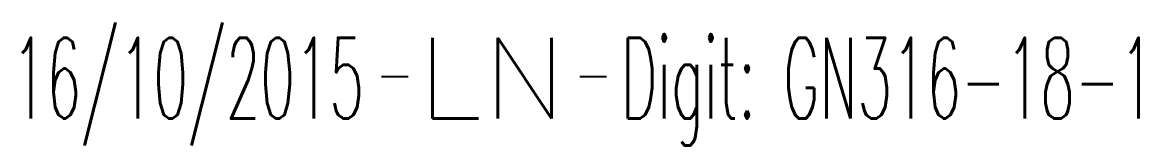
# Model space of a CAD drawing. Header units: millimetres. Extents: x 113999 to 115000, y 123996 to 125006.
# Drawn here: x 114012.53 to 114033.32, y 124486.7 to 124488.98 of the extents above; entities that cross this region are included whole.
import ezdxf
from ezdxf.enums import TextEntityAlignment as Align

# ---------------------------------------------------------------- set-up
doc = ezdxf.new("R2010")
doc.units = ezdxf.units.MM
doc.layers.get('0').update_dxf_attribs({"linetype": 'CONTINUOUS'})
doc.layers.add('L_910', color=7, linetype='CONTINUOUS')
doc.styles.get("Standard").update_dxf_attribs({"font": 'romans.shx', "width": 0.85})

# ---------------------------------------------------------------- blocks, each defined once
blk = doc.blocks.new('GIS_MODF')
at = {"color": 0, "linetype": 'Continuous', "flags": 128}
for points in [[(-2.176, -0.014), (-1.676, -0.014)], [(1.519, -0.014), (2.019, -0.014)]]:
    blk.add_lwpolyline(points, dxfattribs=at)
at = {"color": 0, "linetype": 'Continuous', "width": 0.5}
blk.add_attdef('DATE', text='', height=1.5, dxfattribs=at).set_placement((-2.502, -0.798), align=Align.RIGHT)
at = {"color": 0, "linetype": 'Continuous', "width": 1.771291}
blk.add_attdef('USER', text='', height=1.5, dxfattribs=at).set_placement((-1.507, -0.798), (1.276, -0.798), align=Align.FIT)
at = {"color": 0, "linetype": 'Continuous', "width": 0.5}
blk.add_attdef('DESC', (2.289, -0.798), '', height=1.5, dxfattribs=at)

msp = doc.modelspace()

# ---------------------------------------------------------------- block references
at = {"layer": 'L_910', "ltscale": 0.5}
ref = msp.add_blockref('GIS_MODF', (114021.392, 124487.993), dxfattribs=at)
ref.add_attrib('DATE', '16/10/2015', dxfattribs={"layer": '0', "color": 0, "linetype": 'Continuous', "height": 1.5, "width": 0.5}).set_placement((114018.89, 124487.195), align=Align.RIGHT)
ref.add_attrib('USER', 'LN', dxfattribs={"layer": '0', "color": 0, "linetype": 'Continuous', "height": 1.5, "width": 1.113383}).set_placement((114019.885, 124487.195), (114022.669, 124487.195), align=Align.FIT)
ref.add_attrib('DESC', 'Digit: GN316-18-1', (114023.681, 124487.195), dxfattribs={"layer": '0', "color": 0, "linetype": 'Continuous', "height": 1.5, "width": 0.5})

doc.saveas('drawing.dxf')
